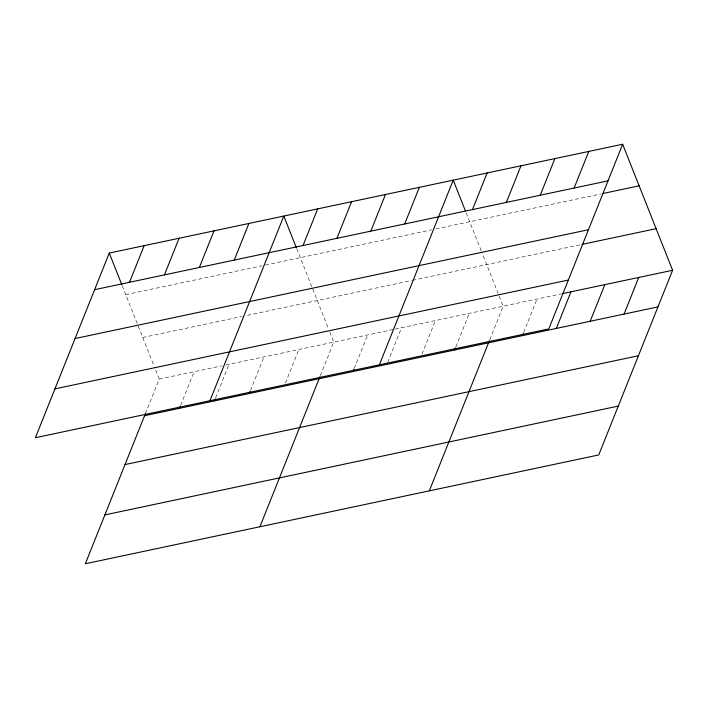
<?xml version="1.0" encoding="UTF-8"?>
<svg xmlns="http://www.w3.org/2000/svg" width="708" height="708" viewBox="0 0 708 708"><rect width="100%" height="100%" fill="white"/><g stroke="black" fill="none" stroke-linecap="round" stroke-linejoin="round"><path stroke-width="0.53" stroke-dasharray="3.54 2.66" d="M145.379 413.684L159.212 379.099L154.503 367.213M180.69 405.268L194.125 371.7M215.604 397.869L229.029 364.301M250.517 390.471L263.942 356.894M285.421 383.072L298.856 349.495M320.335 375.674L333.76 342.097L329.052 330.211M354.221 368.487L367.647 334.919M387.692 362.328L401.533 327.733M421.986 354.124L435.411 320.556M455.872 346.947L469.298 313.37M489.75 339.76L503.184 306.192L481.847 252.349M523.637 332.574L537.062 299.006M125.741 294.652L262.208 265.73M265.385 265.058L431.597 229.826M435.827 228.923L601.012 193.912M142.724 337.504L242.171 316.423M247.455 315.308L411.516 280.527M412.578 280.306L580.941 244.623M159.212 379.099L221.631 365.868M225.861 364.974L394.117 329.309M395.179 329.078L561.417 293.847M466.183 212.834L481.44 251.331M296.767 248.738L328.662 329.229M122.21 285.74L154.105 366.222"/><path stroke-width="1.06" d="M109.262 253.057L35.4 437.721L548.788 328.901L622.651 144.246L109.262 253.057L121.82 284.749M129.52 282.288L144.167 245.658M164.433 274.89L179.08 238.26M199.346 267.482L213.993 230.861M145.379 413.684L85.349 563.754L598.738 454.943L672.6 270.279L622.651 144.246M234.251 260.084L248.897 223.463M179.469 408.321L180.283 406.286M209.949 400.719L283.811 216.064L296.369 247.756M214.382 400.923L215.197 398.887M303.051 245.508L317.697 208.878M249.296 393.524L250.11 391.489M336.928 238.322L351.575 201.7M370.815 231.144L385.462 194.514M259.907 526.761L319.928 376.691M404.702 223.958L419.348 187.337M353 371.541L353.814 369.505M379.373 364.815L453.226 180.151L465.395 210.851M472.466 209.595L487.113 172.973M506.353 202.408L521 165.787M454.651 349.991L455.465 347.955M540.231 195.231L554.877 158.61M429.322 490.848L489.343 340.778M574.117 188.045L588.764 151.423M522.415 335.627L523.23 333.592M556.302 328.45L570.949 291.82M590.18 321.264L604.836 284.643M624.067 314.087L638.713 277.456M94.607 289.687L608.004 180.867M603.128 193.461L639.129 185.832M75.075 338.539L588.463 229.719M581.994 244.393L656.112 228.684M54.941 388.869L568.329 280.049M562.479 293.616L672.6 270.279M144.565 415.72L657.953 306.9M125.024 464.572L638.412 355.752M104.89 514.902L618.279 406.091"/></g></svg>
